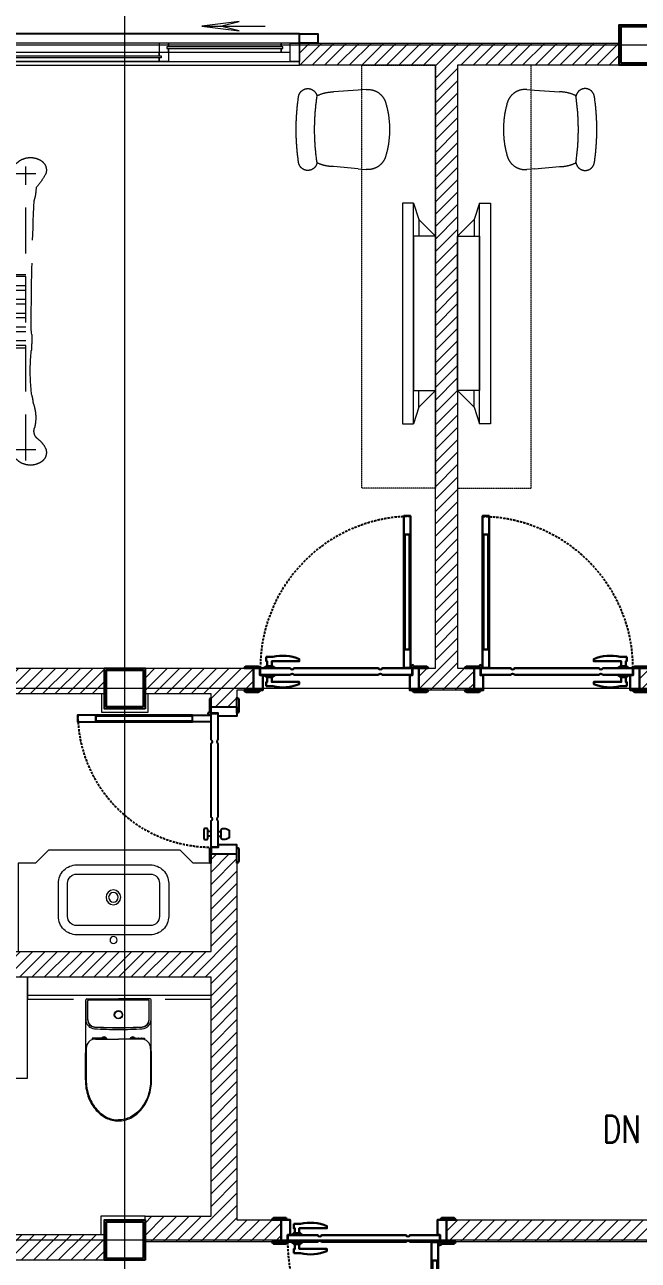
# Model space of a CAD drawing. Header units: millimetres. Extents: x 0 to 71617, y -15450 to 30894.
# Drawn here: x 38662 to 42000, y -4666 to 2054 of the extents above; entities that cross this region are included whole.
import ezdxf
from ezdxf.enums import TextEntityAlignment as Align

# ---------------------------------------------------------------- set-up
doc = ezdxf.new("R2010")
doc.units = ezdxf.units.MM
for name, pattern in [('CENTER2', [1.125, 0.75, -0.125, 0.125, -0.125]), ('DASHED2', [0.375, 0.25, -0.125]), ('HIDDEN', [0.375, 0.25, -0.125])]:
    doc.linetypes.add(name, pattern=pattern)
for name, color, linetype in [('A-elevation0.225(7)', 251, 'Continuous'), ('COL', 5, 'Continuous'), ('DIM', 4, 'Continuous'), ('Wall', 7, 'Continuous'), ('WC-DET1', 141, 'Continuous')]:
    doc.layers.add(name, color=color, linetype=linetype)
for name, color, linetype, lineweight in [('axis', 40, 'CENTER2', 5), ('Brick Wall Hatch', 254, 'Continuous', 5), ('DIM2', 4, 'Continuous', 5), ('DOOR', 4, 'Continuous', 5), ('Floor Hatch', 149, 'Continuous', 5), ('Furniture', 36, 'Continuous', 5), ('Hatch', 8, 'Continuous', 5), ('Sanitary', 141, 'Continuous', 5), ('Stairs Number', 8, 'Continuous', 9), ('Wall Brick', 5, 'Continuous', 15), ('Window', 133, 'Continuous', 5)]:
    doc.layers.add(name, color=color, linetype=linetype, lineweight=lineweight)
doc.styles.add('ROMANS', font='romans.shx', dxfattribs={"width": 0.75})

# ---------------------------------------------------------------- blocks, each defined once
blk = doc.blocks.new('Col-1')
at = {"layer": 'COL'}
for points in [[(-10, -10), (210, -10), (210, 210), (-10, 210)], [(0, 0), (200, 0), (200, 200), (0, 200)]]:
    blk.add_lwpolyline(points, close=True, dxfattribs=at)
blk = doc.blocks.new('COL-1ST')
at = {"layer": 'COL', "xscale": -1}
for p in [(21600, 8700), (18800, 5200), (18800, 2200)]:
    blk.add_blockref('Col-1', p, dxfattribs=at)
blk = doc.blocks.new('AW3')
at = {"layer": 'Wall'}
for points in [[(-100, 120), (0, 120), (0, 170), (-100, 170)], [(2900, 120), (2800, 120), (2800, 170), (2900, 170)]]:
    blk.add_lwpolyline(points, close=True, dxfattribs=at)
blk.add_lwpolyline([(2800, 170), (0, 170)], dxfattribs=at)
at = {"layer": 'Wall Brick'}
blk.add_lwpolyline([(0, 0), (2800, 0), (2800, 120), (0, 120)], close=True, dxfattribs=at)
at = {"layer": 'Window', "color": 8, "elevation": -7.9}
for points in [[(531.2, 211.7), (328.1, 186.7), (429.6, 211.7), (328.1, 236.7), (531.2, 211.7), (187.4, 211.7)], [(2268.8, 211.7), (2471.9, 186.7), (2370.4, 211.7), (2471.9, 236.7), (2268.8, 211.7), (2612.6, 211.7)]]:
    blk.add_lwpolyline(points, dxfattribs=at)
at = {"layer": 'Window'}
for points in [[(50, 20), (50, 120), (0, 120), (0, 20), (50, 20)], [(100, 100), (100, 120), (712.5, 120), (712.5, 100)], [(712.5, 90), (712.5, 70), (100, 70), (100, 90)], [(712.5, 100), (712.5, 120), (762.5, 120), (762.5, 70), (712.5, 70), (712.5, 90)], [(762.5, 50), (762.5, 70), (2037.5, 70), (2037.5, 50)], [(2087.5, 100), (2087.5, 120), (2037.5, 120), (2037.5, 70), (2087.5, 70), (2087.5, 90)], [(2037.5, 50), (2037.5, 70), (2087.5, 70), (2087.5, 20), (2037.5, 20), (2037.5, 40)], [(2700, 100), (2700, 120), (2087.5, 120), (2087.5, 100)], [(2087.5, 90), (2087.5, 70), (2700, 70), (2700, 90)], [(2037.5, 40), (2037.5, 20), (762.5, 20), (762.5, 40)]]:
    blk.add_lwpolyline(points, dxfattribs=at)
at = {"layer": 'Window', "elevation": 0}
for points in [[(100, 90), (100, 70), (50, 70), (50, 120), (100, 120), (100, 100)], [(762.5, 40), (762.5, 20), (712.5, 20), (712.5, 70), (762.5, 70), (762.5, 50)], [(2700, 90), (2700, 70), (2750, 70), (2750, 120), (2700, 120), (2700, 100)]]:
    blk.add_lwpolyline(points, dxfattribs=at)
at = {"layer": 'Window'}
for points in [[(50, 20), (2800, 20), (2800, 120), (50, 120)], [(722.5, 90), (90, 90), (90, 100), (722.5, 100)], [(2077.5, 90), (2710, 90), (2710, 100), (2077.5, 100)], [(2800, 120), (2800, 20), (2750, 20), (2750, 120)], [(2047.5, 40), (752.5, 40), (752.5, 50), (2047.5, 50)]]:
    blk.add_lwpolyline(points, close=True, dxfattribs=at)
blk = doc.blocks.new('WD2')
at = {"layer": 'DOOR', "lineweight": 30, "ltscale": 50}
for points in [[(35, 120), (-50, 120, -0.414201), (-42, 128), (-42, 130), (27, 130), (27, 128, -0.414176)], [(831, 98), (795, 98, 0.155754), (651, 86), (651, 74), (801, 74), (801, 48), (825, 48), (825, 74), (831, 74)], [(950, 120), (865, 120, -0.414201), (873, 128), (873, 130), (942, 130), (942, 128, -0.414176)], [(27, 0), (-50, 0, 0.414201), (-42, -8), (-42, -10), (27, -10)], [(34.7, -2.1, 0.066611), (35, 0), (27, 0), (27, 0), (27, 0), (27, -8, 0.040249), (28.3, -7.9, -0.293982)], [(831, -62), (795, -62, -0.155754), (651, -50), (651, -38), (801, -38), (801, -12), (825, -12), (825, -38), (831, -38)], [(950, 0), (865, 0, 0.414201), (873, -8), (873, -10), (942, -10), (942, -8, 0.414176)]]:
    blk.add_lwpolyline(points, format="xyb", close=True, dxfattribs=at)
for points in [[(35, 0), (0, 0), (0, 120), (50, 120), (50, 38), (35, 38), (35, 0)], [(865, 0), (900, 0), (900, 120), (850, 120), (850, 38), (865, 38), (865, 0)], [(200, 36), (200, 36), (37, 36), (37, 0), (42, 0), (200, 0)], [(680, 36), (220, 36)], [(220, 2), (220, 0), (680, 0)], [(700, 0), (863, 0), (863, 36), (801, 36), (700, 36)], [(783, 36), (783, 38), (795, 46), (795, 48), (831, 48), (831, 46), (843, 38), (843, 36), (783, 36)], [(220, 0), (680, 0)], [(783, 0), (783, -2), (795, -10), (795, -12), (831, -12), (831, -10), (843, -2), (843, 0), (783, 0)]]:
    blk.add_lwpolyline(points, dxfattribs=at)
for points in [[(783, 36), (843, 36), (843, 38), (783, 38)], [(795, 46), (831, 46), (831, 48), (795, 48)], [(82, -102), (46, -102), (46, -2), (82, -2)], [(783, 0), (843, 0), (843, -2), (783, -2)], [(795, -10), (831, -10), (831, -12), (795, -12)], [(82, -728), (82, -102), (46, -102), (46, -728)], [(76.8, -728), (76.8, -102), (51.2, -102), (51.2, -728)], [(82, -728), (46, -728), (46, -828), (82, -828)]]:
    blk.add_lwpolyline(points, close=True, dxfattribs=at)
blk.add_circle((36, -10), 8, dxfattribs=at)
for centre, start, end in [((210, 40.7), 205.26571, 334.73429), ((210, -4.7), 25.26571, 154.73429), ((690, 40.7), 205.26571, 334.73429), ((690, -4.7), 25.26571, 154.73429)]:
    blk.add_arc(centre, 11, start, end, dxfattribs=at)
at = {"layer": 'DOOR', "linetype": 'HIDDEN', "lineweight": -2, "ltscale": 50}
blk.add_arc((37, 0), 826, 270.6243, 0, dxfattribs=at)
blk = doc.blocks.new('WD1')
at = {"layer": 'DOOR', "lineweight": -2, "ltscale": 50}
for points in [[(35, 140), (-50, 140, -0.414201), (-42, 148), (-42, 150), (27, 150), (27, 148, -0.414176)], [(850, 140), (765, 140, -0.414201), (773, 148), (773, 150), (842, 150), (842, 148, -0.414176)], [(671.3, 97.1), (711.7, 97.1, -0.185244), (721.7, 67.1), (721.7, 64.2, -0.414214), (711.7, 54.2), (671.3, 54.2, -0.414214), (661.3, 64.2), (661.3, 67.1, -0.185244)], [(671.3, 97.1), (711.7, 97.1, -0.185244), (721.7, 67.1), (721.7, 64.2, -0.414214), (711.7, 54.2), (671.3, 54.2, -0.414214), (661.3, 64.2), (661.3, 67.1, -0.185244)], [(27, 0), (-50, 0, 0.414201), (-42, -8), (-42, -10), (27, -10)], [(34.7, -2.1, 0.066611), (35, 0), (27, 0), (27, 0), (27, 0), (27, -8, 0.040249), (28.3, -7.9, -0.293982)], [(37, 36), (86, 36), (180, 36, 0.633815), (200, 36), (600, 36, 0.633815), (620, 36), (763, 36), (763, 0), (758, 0), (620, 0, 0.633815), (600, 0), (200, 0, 0.633815), (180, 0), (37, 0)], [(850, 0), (765, 0, 0.414201), (773, -8), (773, -10), (842, -10), (842, -8, 0.414176)], [(671.3, -41.1), (711.7, -41.1, 0.414214), (721.7, -31.1), (721.7, -28.2, 0.414214), (711.7, -18.2), (671.3, -18.2, 0.414214), (661.3, -28.2), (661.3, -31.1, 0.414214)], [(671.3, -41.1), (711.7, -41.1, 0.414214), (721.7, -31.1), (721.7, -28.2, 0.414214), (711.7, -18.2), (671.3, -18.2, 0.414214), (661.3, -28.2), (661.3, -31.1, 0.414214)]]:
    blk.add_lwpolyline(points, format="xyb", close=True, dxfattribs=at)
for points in [[(35, 0), (0, 0), (0, 140), (50, 140), (50, 38), (35, 38), (35, 0)], [(765, 0), (800, 0), (800, 140), (750, 140), (750, 38), (765, 38), (765, 0)], [(678.8, 36), (678.8, 54.2)], [(678.8, 36), (678.8, 54.2)], [(704.2, 36), (704.2, 54.2)], [(678.8, 0), (678.8, -18.2)], [(704.2, 0), (704.2, -18.2)], [(704.2, 0), (704.2, -18.2)]]:
    blk.add_lwpolyline(points, dxfattribs=at)
for points in [[(82, -102), (46, -102), (46, -2), (82, -2)], [(82, -628), (82, -102), (46, -102), (46, -628)], [(76.8, -628), (76.8, -102), (51.2, -102), (51.2, -628)], [(82, -628), (46, -628), (46, -728), (82, -728)]]:
    blk.add_lwpolyline(points, close=True, dxfattribs=at)
blk.add_circle((36, -10), 8, dxfattribs=at)
at = {"layer": 'DOOR', "linetype": 'DASHED2', "lineweight": -2, "ltscale": 50}
blk.add_arc((37, 0), 726, 270.71027, 0, dxfattribs=at)
blk = doc.blocks.new('blk-C17027-TOP')
at = {"layer": 'Sanitary'}
for p, q in [((-0.1724, 0), (0, 0)), ((0.1724, 0), (0, 0)), ((-0.1774, -0.1127), (-0.1774, -0.005)), ((-0.1679, -0.1127), (-0.1679, -0.0095)), ((-0.1668, -0.1127), (-0.1668, -0.01)), ((-0.1629, -0.0045), (0, -0.0045)), ((0, -0.005), (-0.1618, -0.005)), ((-0.105, -0.0014), (-0.11, -0.005)), ((0, -0.0014), (-0.105, -0.0014)), ((-0.105, -0.0014), (-0.1014, -0.005)), ((0, -0.0014), (0.105, -0.0014)), ((0.1629, -0.0045), (0, -0.0045)), ((0, -0.005), (0.1618, -0.005)), ((0.105, -0.0014), (0.1014, -0.005)), ((0.105, -0.0014), (0.11, -0.005)), ((0.1668, -0.1127), (0.1668, -0.01)), ((0.1679, -0.1127), (0.1679, -0.0095)), ((0.1774, -0.1127), (0.1774, -0.005)), ((-0.1774, -0.278), (-0.1774, -0.1056)), ((0.1774, -0.278), (0.1774, -0.1056)), ((-0.175, -0.2682), (-0.175, -0.4407)), ((-0.142, -0.2132), (-0.142, -0.2211)), ((-0.125, -0.2127), (-0.1415, -0.2127)), ((-0.125, -0.2182), (0, -0.2182)), ((-0.1245, -0.2132), (-0.1245, -0.2182)), ((-0.107, -0.2127), (-0.124, -0.2127)), ((-0.1093, -0.2137), (-0.1093, -0.2182)), ((-0.0915, -0.2127), (-0.1083, -0.2127)), ((-0.0905, -0.2137), (-0.0905, -0.2182)), ((0.125, -0.2182), (0, -0.2182)), ((0.0905, -0.2137), (0.0905, -0.2182)), ((0.0915, -0.2127), (0.1083, -0.2127)), ((0.107, -0.2127), (0.124, -0.2127)), ((0.1093, -0.2137), (0.1093, -0.2182)), ((0.1245, -0.2132), (0.1245, -0.2182)), ((0.125, -0.2127), (0.1415, -0.2127)), ((0.142, -0.2132), (0.142, -0.2211)), ((0.175, -0.2682), (0.175, -0.4407)), ((-0.18, -0.4407), (-0.18, -0.2937)), ((0.18, -0.4407), (0.18, -0.2937))]:
    blk.add_line(p, q, dxfattribs=at)
for points in [[(-0.18, -0.4407, 0.08084), (-0.1658, -0.5281, 0.089347), (-0.1273, -0.5984, 0.104774), (-0.0668, -0.6476, 0.119089), (0, -0.6637, 0.119089)], [(-0.175, -0.4407, 0.08062), (-0.1612, -0.5259, 0.089209), (-0.1237, -0.5945, 0.104834), (-0.065, -0.6424, 0.11939), (0, -0.6582, 0.11939)], [(0, -0.6637, 0.119089), (0.0668, -0.6476, 0.104774), (0.1273, -0.5984, 0.089347), (0.1658, -0.5281, 0.08084), (0.18, -0.4407, 0.08084)], [(0.175, -0.4407, -0.08062), (0.1612, -0.5259, -0.089209), (0.1237, -0.5945, -0.104834), (0.065, -0.6424, -0.11939), (0, -0.6582, -0.11939)]]:
    blk.add_lwpolyline(points, format="xyb", dxfattribs=at)
for radius in [0.0225, 0.02]:
    blk.add_circle((0, -0.0859), radius, dxfattribs=at)
for centre, radius, start, end in [((-0.1724, -0.005), 0.005, 90, 180), ((0.1724, -0.005), 0.005, 0, 90), ((-0.1629, -0.0095), 0.005, 90, 180), ((-0.1618, -0.01), 0.005, 90, 180), ((0.1618, -0.01), 0.005, 0, 90), ((0.1629, -0.0095), 0.005, 0, 90), ((-0.1274, -0.1127), 0.05, 180, 267.01814), ((-0.1274, -0.1127), 0.0405, 180, 267.01814), ((-0.1274, -0.1127), 0.0394, 180, 267.01814), ((0.1274, -0.1127), 0.0394, 272.98186, 0), ((0.1274, -0.1127), 0.0405, 272.98186, 0), ((0.1274, -0.1127), 0.05, 272.98186, 0), ((0, 2.334), 2.5, 267.01814, 270), ((0, 2.334), 2.4905, 267.01814, 270), ((0, 2.334), 2.4894, 267.01814, 270), ((0, 2.334), 2.4894, 270, 272.98186), ((0, 2.334), 2.4905, 270, 272.98186), ((0, 2.334), 2.5, 270, 272.98186), ((-0.125, -0.2682), 0.05, 90, 180), ((-0.1415, -0.2132), 0.0005, 89.99962, 180), ((-0.125, -0.2132), 0.0005, 0, 89.99962), ((-0.124, -0.2132), 0.0005, 90.00192, 180), ((-0.1083, -0.2137), 0.001, 90, 180), ((-0.0945, -0.2027), 0.01, 270, 308.94244), ((-0.0915, -0.2137), 0.001, 0, 90), ((-0.0775, -0.2237), 0.017, 19.09449, 128.94244), ((-0.0775, -0.2237), 0.0113, 29.4812, 150.5188), ((-0.0775, -0.2237), 0.01, 33.78761, 146.21239), ((0.0775, -0.2237), 0.017, 51.05756, 160.90551), ((0.0775, -0.2237), 0.0113, 29.4812, 150.5188), ((0.0775, -0.2237), 0.01, 33.78761, 146.21239), ((0.0945, -0.2027), 0.01, 231.05756, 270), ((0.0915, -0.2137), 0.001, 90, 180), ((0.1083, -0.2137), 0.001, 0, 90), ((0.124, -0.2132), 0.0005, 0, 89.99808), ((0.125, -0.2132), 0.0005, 90.00038, 180), ((0.125, -0.2682), 0.05, 0, 90), ((0.1415, -0.2132), 0.0005, 0, 90.00038), ((-0.13, -0.2937), 0.05, 154.15807, 180), ((0.13, -0.2937), 0.05, 0, 26.16495)]:
    blk.add_arc(centre, radius, start, end, dxfattribs=at)
blk = doc.blocks.new('600x380x155 lavabo')
at = {"layer": 'Sanitary'}
for points in [[(11335.9, 70988.4), (11735.9, 70988.4, 0.414214), (11835.9, 71088.4), (11835.9, 71268.4, 0.414214), (11735.9, 71368.4), (11335.9, 71368.4, 0.414214), (11235.9, 71268.4), (11235.9, 71088.4, 0.414214)], [(11335.9, 71038.4), (11735.9, 71038.4, 0.414214), (11785.9, 71088.4), (11785.9, 71268.4, 0.414214), (11735.9, 71318.4), (11335.9, 71318.4, 0.414214), (11285.9, 71268.4), (11285.9, 71088.4, 0.414214)]]:
    blk.add_lwpolyline(points, format="xyb", close=True, dxfattribs=at)
for centre, radius in [((11536.6, 71192.1), 40), ((11536.6, 71192.1), 26), ((11535.9, 70959.7), 19)]:
    blk.add_circle(centre, radius, dxfattribs=at)
blk = doc.blocks.new('2D WALL-1ST')
at = {"layer": 'Brick Wall Hatch'}
h = blk.add_hatch(dxfattribs=at)
h.set_pattern_fill('LINE', color=256, scale=15, angle=45, style=0)
h.set_pattern_definition([(45, (-747547.1, -513433.095), (-33.6759605, 33.6759605), [])])
h.paths.add_polyline_path([(23426.2, 8690), (23426.2, 8810), (24000, 8810), (24000, 8690)])
h.paths.add_polyline_path([(21610, 8690), (21826.2, 8690), (21826.2, 8810), (21610, 8810)])
h.paths.add_polyline_path([(20600, 5290), (20300, 5290), (20300, 5410), (20390, 5410), (20390, 8690), (19650, 8690), (19650, 8810), (21390, 8810), (21390, 8690), (20510, 8690), (20510, 5410), (20600, 5410)])
h.paths.add_polyline_path([(16850, 8690), (16110, 8690), (16110, 8810), (16850, 8810)])
h.paths.add_polyline_path([(23890, 5410), (21500, 5410), (21500, 5290), (23890, 5290)])
h.paths.add_polyline_path([(19310, 5200), (19170, 5200), (19170, 5270), (18810, 5270), (18810, 5410), (19400, 5410), (19400, 5290), (19310, 5290)])
h.paths.add_polyline_path([(16110, 5410), (18590, 5410), (18590, 5270), (16110, 5270), (16110, 5290)])
h.paths.add_polyline_path([(18810, 2290), (18810, 2430), (19170, 2430), (19170, 3730), (17120, 3730), (17120, 3870), (19170, 3870), (19170, 4400), (19310, 4400), (19310, 2410), (19548.3, 2410), (19548.3, 2290)])
h.paths.add_polyline_path([(16070, 3540), (17120, 3540), (17120, 4060), (16070, 4060)])
h.paths.add_polyline_path([(16070, 3920), (16070, 3680), (16980, 3680), (16980, 3920)], flags=17)
h.paths.add_polyline_path([(18590, 2190), (18050, 2190), (18050, 2330), (18590, 2330)])
h.paths.add_polyline_path([(17250, 2190), (16000, 2190), (16000, 2330), (17250, 2330)])
h.paths.add_polyline_path([(23890, 2290), (20448.3, 2290), (20448.3, 2410), (23890, 2410)])
at = {"layer": 'Furniture', "ltscale": 100}
for points in [[(19167.5, 4350.3), (19071, 4350.3), (19001, 4420), (18284, 4420), (18214, 4350), (18120, 4350), (18120, 3870), (19170, 3870), (19170, 4350.3)], [(19170, 3630), (18170, 3630)]]:
    blk.add_lwpolyline(points, dxfattribs=at)
blk.add_lwpolyline([(17120, 3180), (18170, 3180), (18170, 3730), (17120, 3730)], close=True, dxfattribs=at)
at = {"layer": 'Hatch', "linetype": 'HIDDEN', "ltscale": 1000}
blk.add_lwpolyline([(18170, 3610), (19170, 3610), (19170, 3730), (18170, 3730)], close=True, dxfattribs=at)
at = {"layer": 'Wall Brick'}
for points in [[(20600, 5290), (20300, 5290), (20300, 5410), (20390, 5410), (20390, 8690), (19650, 8690), (19650, 8810), (21390, 8810), (21390, 8690), (20510, 8690), (20510, 5410), (20600, 5410)], [(16110, 5410), (18590, 5410), (18590, 5270), (16110, 5270), (16110, 5290)], [(19310, 5200), (19170, 5200), (19170, 5270), (18810, 5270), (18810, 5410), (19400, 5410), (19400, 5290), (19310, 5290)], [(18810, 2290), (18810, 2430), (19170, 2430), (19170, 3730), (17120, 3730), (17120, 3870), (19170, 3870), (19170, 4400), (19310, 4400), (19310, 2410), (19548.3, 2410), (19548.3, 2290)], [(23890, 2290), (20448.3, 2290), (20448.3, 2410), (23890, 2410)], [(18590, 2190), (18050, 2190), (18050, 2330), (18590, 2330)]]:
    blk.add_lwpolyline(points, close=True, dxfattribs=at)
for points in [[(18825, 5270), (18825, 5170), (18575, 5170), (18575, 5270)], [(18810, 2430), (18570, 2430), (18570, 2330)]]:
    blk.add_lwpolyline(points, dxfattribs=at)
at = {"layer": 'A-elevation0.225(7)', "xscale": -1}
blk.add_blockref('600x380x155 lavabo', (30174.3, -67028), dxfattribs=at)
at = {"layer": 'DIM'}
for name, p, rotation in [('WD2', (20300, 5410), 180), ('WD1', (19170, 5200), 270)]:
    blk.add_blockref(name, p, dxfattribs=dict(at, rotation=rotation))
at = {"layer": 'DIM', "xscale": -1, "rotation": 180}
blk.add_blockref('WD2', (20600, 5410), dxfattribs=at)
at = {"layer": 'DIM', "xscale": -1}
blk.add_blockref('WD2', (20450.3, 2290), dxfattribs=at)
at = {"layer": 'Wall Brick'}
blk.add_blockref('AW3', (16850, 8690), dxfattribs=at)
at = {"layer": 'WC-DET1', "extrusion": (0, 0, -1), "xscale": -1000, "yscale": 1000, "zscale": -1000}
blk.add_blockref('blk-C17027-TOP', (-18665, 3611.4), dxfattribs=at)
at = {"layer": 'Stairs Number', "style": 'ROMANS', "width": 0.75}
blk.add_text('DN', height=150, dxfattribs=at).set_placement((21402.8, 2903.3), align=Align.MIDDLE)
blk = doc.blocks.new('12D')
at = {"layer": 'Furniture', "linetype": 'HIDDEN'}
for p, q in [((-0.225, 0.975, 0), (-0.29, 1.0125, 0)), ((-0.225, 0.975, 0), (-0.16, 1.0125, 0)), ((-0.225, 0.975, 0), (-0.225, 0.9, 0)), ((-0.0234, 0.75), (-2.1051, 0.75)), ((-2.0504, -0.81), (-2.0504, 0.789)), ((-0.5208, -0.8007), (-1.1011, 0.7878)), ((-0.4918, -0.8011), (-0.9235, 0.8048)), ((-0.6138, -0.5272), (-0.6138, 0.7785)), ((-0.563, -0.6296), (-0.563, 0.752)), ((-0.0534, -0.81), (-0.0534, 0.8023)), ((-2.0504, 0.19, 0), (-0.8827, 0.19, 0)), ((-2.0504, 0.14, 0), (-0.8645, 0.14, 0)), ((-2.0504, 0.115, 0), (-0.8553, 0.115, 0)), ((-2.0504, 0.065, 0), (-0.8371, 0.065, 0)), ((-2.0504, 0.04, 0), (-0.8279, 0.04, 0)), ((-2.0504, -0.01, 0), (-0.8097, -0.01, 0)), ((-2.0504, -0.035, 0), (-0.8005, -0.035, 0)), ((-2.0504, -0.085, 0), (-0.7823, -0.085, 0)), ((-2.0504, -0.11, 0), (-0.7731, -0.11, 0)), ((-2.0504, -0.16, 0), (-0.7549, -0.16, 0)), ((-2.0504, -0.185, 0), (-0.7457, -0.185, 0)), ((-0.0234, -0.75), (-2.1051, -0.75)), ((-0.225, -0.975, 0), (-0.225, -0.9, 0)), ((-0.225, -0.975, 0), (-0.29, -1.0125, 0)), ((-0.225, -0.975, 0), (-0.16, -1.0125, 0))]:
    blk.add_line(p, q, dxfattribs=at)
at = {"layer": 'Furniture', "linetype": 'HIDDEN', "elevation": 0}
for points in [[(-0.45, 0.75), (-0.45, 1.2), (0, 1.2), (0, 0.75)], [(-0.45, -0.75), (-0.45, -1.2), (0, -1.2), (0, -0.75)]]:
    blk.add_lwpolyline(points, close=True, dxfattribs=at)
at = {"layer": 'Furniture', "linetype": 'HIDDEN'}
for points in [[(-2.1067, 0.6738, -0.059671), (-2.1604, 0.7503, -0.37589), (-2.1271, 0.8245, -0.329446), (-2.0023, 0.8075, 0.211134), (-1.9613, 0.7906, -0.026504), (-1.8327, 0.7839, 0.012553), (-1.2018, 0.7792, 0.224147), (-1.0857, 0.7967, -0.12481), (-0.9858, 0.8122, -0.129887), (-0.8898, 0.7915, 0.290552), (-0.846, 0.7926, -0.141011), (-0.8294, 0.787, 0.180615), (-0.7851, 0.7793, -0.025508), (-0.6309, 0.7793, 0.038458), (-0.5072, 0.7818, -0.214987), (-0.4701, 0.7885, -0.00267), (-0.2416, 0.7837, -0.015571), (-0.0586, 0.7812, -0.098699), (-0.0477, 0.8068, -0.222522), (0, 0.8068), (0, -0.8229, -0.171621), (-0.0496, -0.824, -0.102495), (-0.0586, -0.7791, -0.015571), (-0.2416, -0.7816, -0.00267), (-0.4701, -0.7864, -0.214987), (-0.5072, -0.7797, 0.038458), (-0.6309, -0.7772, -0.025508), (-0.7851, -0.7772, 0.039412), (-0.9911, -0.7849, -0.016498), (-1.1411, -0.7905, 0.026482), (-1.5259, -0.7811, -0.045388), (-1.7145, -0.7864, 0.066965), (-1.8327, -0.7818, -0.026504), (-1.9613, -0.7885, 0.211134), (-2.0023, -0.8054, -0.329446), (-2.1271, -0.8224, -0.37589), (-2.1604, -0.7482, -0.123892), (-2.119, -0.6948, 0.342539), (-2.0986, -0.6323)], [(-2.0986, -0.6323, -0.152354), (-2.0902, -0.4956, -0.053528), (-2.0833, -0.4551, 0.055897), (-2.0809, -0.213, -0.026973), (-2.083, -0.1254, 0.036947), (-2.081, 0.0124, 0.008361), (-2.0961, 0.6041, -0.075106), (-2.1067, 0.6738)]]:
    blk.add_lwpolyline(points, format="xyb", dxfattribs=at)
for points in [[(-0.0477, 0), (-0.0477, 0.7936), (0, 0.7936), (0, 0)], [(-2.0504, 0.2), (-0.8864, 0.2)], [(-0.0477, 0), (-0.0477, -0.7936), (0, -0.7936), (0, 0)], [(-2.0504, -0.2), (-0.7402, -0.2)]]:
    blk.add_lwpolyline(points, dxfattribs=at)
for centre, radius in [((-0.225, 0.975, 0), 0.175), ((-0.225, 0.975, 0), 0.095), ((-0.225, 0.975, 0), 0.075), ((-0.225, -0.975, 0), 0.175), ((-0.225, -0.975, 0), 0.095), ((-0.225, -0.975, 0), 0.075)]:
    blk.add_circle(centre, radius, dxfattribs=at)
for centre, radius, start, end in [((0.5675, 0.3823), 0.9109, 168.52519, 184.24335), ((-0.3043, 0.3105), 0.2539, 58.94952, 94.7183), ((-0.0676, 0.316), 0.2479, 86.88607, 126.56279), ((-0.6758, 0.5223), 0.623, 334.065, 3.79855), ((0.133, 0.2989), 0.4798, 168.76055, 181.75388), ((-0.5516, 0.1102), 0.4917, 351.47271, 27.53799), ((0.8315, 0.0837), 1.3505, 170.51746, 186.69328), ((-0.4796, 0.0532), 0.2539, 58.94952, 94.71831), ((-0.2452, 0.0654), 0.2412, 88.13864, 127.09721), ((-0.8046, 0.2276), 0.5727, 334.51329, 7.91348), ((-1.0509, -0.2469), 0.826, 356.67503, 22.47929), ((-0.3075, 0.2905), 0.2539, 280.98969, 301.05048), ((-0.0731, 0.2783), 0.2412, 232.90279, 271.86136), ((0.7951, -0.0771), 1.3106, 176.46128, 189.56174), ((-0.3075, -0.3116), 0.2539, 58.94952, 74.59403), ((-0.0731, -0.2993), 0.2412, 88.13864, 127.09721), ((-0.5516, -0.1312), 0.4917, 332.46201, 8.52729), ((-0.4764, -0.0418), 0.2539, 265.2817, 298.0889), ((-0.2397, -0.0472), 0.2479, 233.43721, 273.11393), ((0.2128, -0.3124), 0.5596, 175.8162, 190.40516), ((0.5675, -0.4034), 0.9109, 175.75665, 191.47481), ((-0.6758, -0.5433), 0.623, 356.20145, 25.935), ((-0.0676, -0.337), 0.2479, 233.43721, 273.11393), ((-0.3043, -0.3316), 0.2539, 265.2817, 301.05048)]:
    blk.add_arc(centre, radius, start, end, dxfattribs=at)
blk = doc.blocks.new('A$C53EF435A')
at = {"layer": 'Furniture', "linetype": 'HIDDEN', "ltscale": 500}
for p, q in [((-0.2144, 0.1697), (-0.2046, 0.3048)), ((0.2137, 0.1697), (0.2017, 0.3048))]:
    blk.add_line(p, q, dxfattribs=at)
blk.add_lwpolyline([(0.2137, 0.1697), (0.2175, 0.1269, -0.358502), (0.1445, 0.0204, -0.141508), (-0.1445, 0.0204, -0.358502), (-0.2175, 0.1269), (-0.2144, 0.1697)], format="xyb", dxfattribs=at)
for centre, radius, start, end in [((-0.1718, 0.4445), 0.0508, 98.45547, 261.54453), ((0, -0.7112), 1.2192, 81.54453, 98.45547), ((0.1718, 0.4445), 0.0508, 278.45547, 81.54453), ((0, -0.8117), 1.2192, 81.54453, 98.45547), ((-0.0014, 0.3048), 0.2032, 153.61801, 180), ((-0.0014, 0.3048), 0.2032, 0, 26.21221)]:
    blk.add_arc(centre, radius, start, end, dxfattribs=at)
blk = doc.blocks.new('TV')
at = {"color": 0, "linetype": 'ByBlock', "lineweight": -2}
for p, q in [((-350, 0), (-425, -75)), ((350, 0), (425, -75)), ((-500, -100), (-425, -75)), ((425, -75), (500, -100))]:
    blk.add_line(p, q, dxfattribs=at)
for points in [[(-350, -100), (350, -100), (350, 0), (-350, 0)], [(-500, -150), (500, -150), (500, -100), (-500, -100)]]:
    blk.add_lwpolyline(points, close=True, dxfattribs=at)
for points in [[(-425, -75), (-350, -75)], [(425, -75), (350, -75)]]:
    blk.add_lwpolyline(points, dxfattribs=at)
blk = doc.blocks.new('FURNITURE-1ST')
at = {"layer": 'Furniture', "linetype": 'HIDDEN', "elevation": 0.1}
for points in [[(19990, 8690), (20390, 8690), (20390, 6390), (19990, 6390)], [(20910, 8690), (20510, 8690), (20510, 6390), (20910, 6390)]]:
    blk.add_lwpolyline(points, close=True, dxfattribs=at)
at = {"layer": 'Furniture', "ltscale": 500, "xscale": -1000, "yscale": 1000, "zscale": 1000}
blk.add_blockref('12D', (16110, 7350, 0.1), dxfattribs=at)
at = {"layer": 'Furniture', "yscale": 1000, "zscale": 1000}
for p, xscale, rotation in [((20140, 8340, 0.1), -1000, 90), ((20760, 8340, 0.1), 1000, 270)]:
    blk.add_blockref('A$C53EF435A', p, dxfattribs=dict(at, xscale=xscale, rotation=rotation))
at = {"layer": 'Furniture', "ltscale": 500, "yscale": 1.200000000186265, "zscale": 1.200000000186265}
for p, xscale, rotation in [((20390, 7340, 0.1), 1.200000000186265, 270), ((20510, 7340, 0.1), -1.200000000186265, 90)]:
    blk.add_blockref('TV', p, dxfattribs=dict(at, xscale=xscale, rotation=rotation))
blk = doc.blocks.new('GRIDLINE-GF')
at = {"layer": 'axis'}
for p, q in [((16000, -6362.2, -0.1), (16000, 12546.8)), ((48410, 10000), (-4020, 10000)), ((48410, 6500), (-4020, 6500)), ((48410, 3500, 0), (-4020, 3500, 7.6))]:
    blk.add_line(p, q, dxfattribs=at)

msp = doc.modelspace()

# ---------------------------------------------------------------- linework, layer by layer
at = {"layer": 'Floor Hatch', "elevation": 7.9}
msp.add_lwpolyline([(39316.5, -1586.1), (39316.5, -1666.1), (39096.5, -1666.1), (39096.5, -1586.1)], dxfattribs=at)

# ---------------------------------------------------------------- block references
at = {"layer": 'Defpoints', "color": 6}
msp.add_blockref('COL-1ST', (20506.5, -6856.1, 7.9), dxfattribs=at)
at = {"layer": 'DIM2'}
msp.add_blockref('GRIDLINE-GF', (23206.5, -8056.5, 7.9), dxfattribs=at)
at = {"layer": 'Furniture', "linetype": 'HIDDEN'}
msp.add_blockref('FURNITURE-1ST', (20506.5, -6856.1, 7.8), dxfattribs=at)
at = {"layer": 'Wall Brick'}
msp.add_blockref('2D WALL-1ST', (20506.5, -6856.1, 7.9), dxfattribs=at)

doc.saveas('drawing.dxf')
